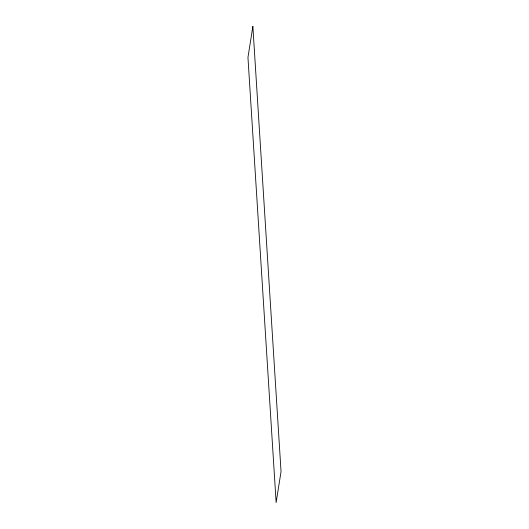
<?xml version="1.0" encoding="UTF-8"?>
<svg xmlns="http://www.w3.org/2000/svg" width="529" height="529" viewBox="0 0 529 529"><rect width="100%" height="100%" fill="white"/><g stroke="black" fill="none" stroke-linecap="round" stroke-linejoin="round"><path stroke-width="0.79" d="M252.862 26.45L247.956 57.43L276.138 502.55L281.044 471.57L252.862 26.45"/></g></svg>
